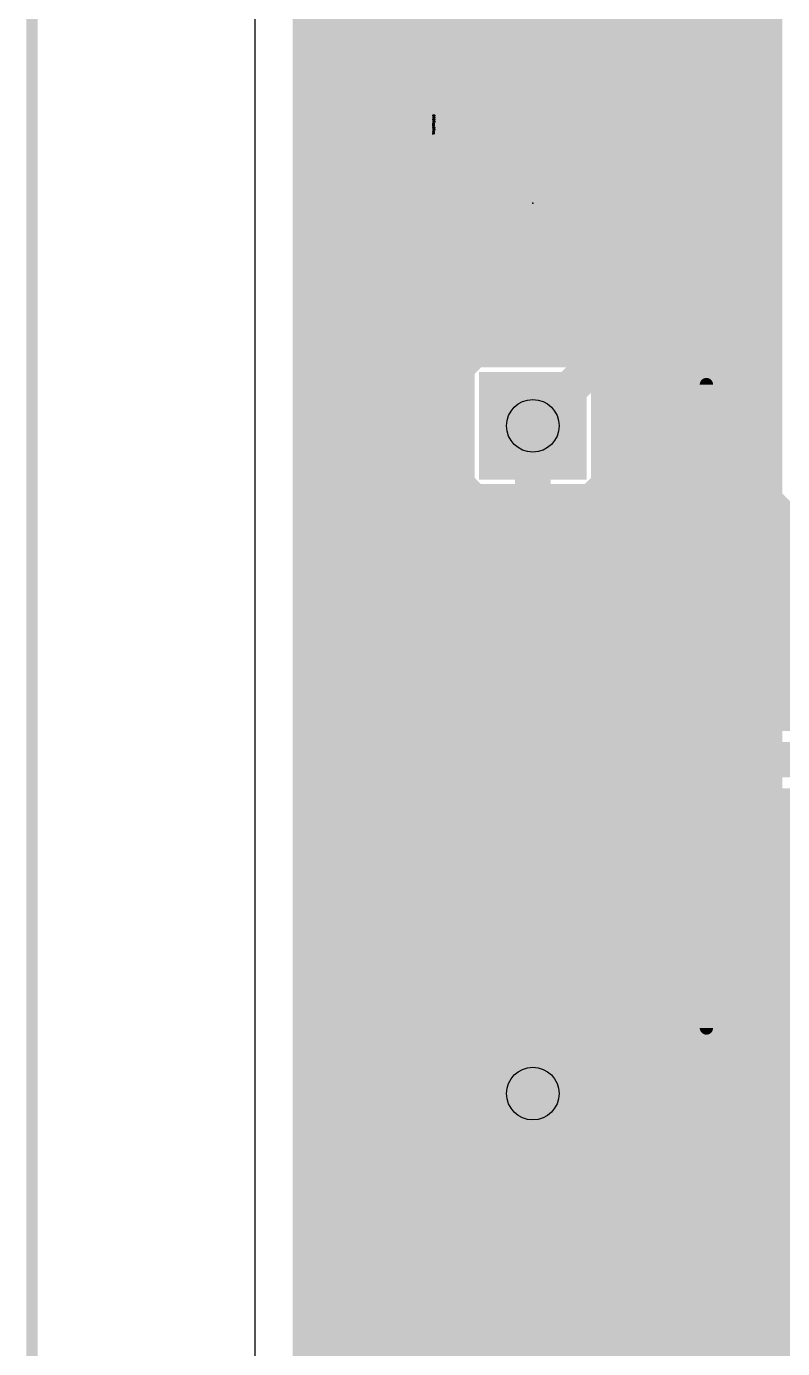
# Model space of a CAD drawing. Extents: x -4.6 to 54.3, y -4.7 to 51.3.
# Drawn here: x -2.6 to 6.03, y 8.52 to 23.61 of the extents above; entities that cross this region are included whole.
import ezdxf

# ---------------------------------------------------------------- set-up
doc = ezdxf.new("R2010")
doc.units = 0
for name, color, linetype in [('1', 22, 'CONTINUOUS'), ('16', 175, 'CONTINUOUS'), ('18', 82, 'CONTINUOUS'), ('20', 7, 'CONTINUOUS'), ('21', 253, 'CONTINUOUS'), ('23', 7, 'CONTINUOUS'), ('27', 253, 'CONTINUOUS'), ('30', 253, 'CONTINUOUS'), ('31', 253, 'CONTINUOUS'), ('44', 253, 'CONTINUOUS')]:
    doc.layers.add(name, color=color, linetype=linetype)

# ---------------------------------------------------------------- blocks, each defined once
blk = doc.blocks.new('RECT')
blk.add_solid([(-0.5, -0.5), (0.5, -0.5), (-0.5, 0.5), (0.5, 0.5)])
blk = doc.blocks.new('SQUAREV')
blk.add_solid([(-0.5, -0.5), (0.5, -0.5), (-0.5, 0.5), (0.5, 0.5)])

msp = doc.modelspace()

# ---------------------------------------------------------------- linework, layer by layer
at = {"layer": '1'}
for points, const_width in [([(-2.54, -0.16), (-2.54, 51.265)], 0.13), ([(0.635, 0.635), (0.635, 50.7618)], 0.4064), ([(5.8186, 24.0069), (5.8186, 21.9436)], 0.4064), ([(0.635, 23.5712), (5.8186, 23.5712)], 0.4064), ([(0.635, 23.1648), (5.8186, 23.1648)], 0.4064), ([(1.9274, 22.9126), (1.8524, 22.8376)], 0.4064), ([(2.0194, 22.9657), (1.9274, 22.9126)], 0.4064), ([(2.1219, 22.9932), (2.0194, 22.9657)], 0.4064), ([(2.9718, 22.9932), (2.1219, 22.9932)], 0.4064), ([(2.9718, 21.7932), (2.9718, 22.9932)], 0.4064), ([(4.2281, 22.9932), (3.3782, 22.9932)], 0.4064), ([(3.3782, 22.9932), (3.3782, 21.7932)], 0.4064), ([(4.3306, 22.9657), (4.2281, 22.9932)], 0.4064), ([(4.4226, 22.9126), (4.3306, 22.9657)], 0.4064), ([(4.4976, 22.8376), (4.4226, 22.9126)], 0.4064), ([(0.635, 22.7584), (1.8067, 22.7584)], 0.4064), ([(1.7993, 22.7456), (1.7718, 22.6431)], 0.4064), ([(1.8524, 22.8376), (1.7993, 22.7456)], 0.4064), ([(2.9718, 22.7584), (3.3782, 22.7584)], 0.4064), ([(4.5507, 22.7456), (4.4976, 22.8376)], 0.4064), ([(4.5433, 22.7584), (5.8186, 22.7584)], 0.4064), ([(4.5782, 22.6431), (4.5507, 22.7456)], 0.4064), ([(1.7718, 22.6431), (1.7718, 21.7932)], 0.4064), ([(4.5782, 21.7932), (4.5782, 22.6431)], 0.4064), ([(0.635, 22.352), (1.7718, 22.352)], 0.4064), ([(2.9718, 22.352), (3.3782, 22.352)], 0.4064), ([(4.5782, 22.352), (5.8186, 22.352)], 0.4064), ([(0.635, 21.9456), (1.7718, 21.9456)], 0.4064), ([(2.9718, 21.9456), (3.3782, 21.9456)], 0.4064), ([(4.5782, 21.9456), (5.8186, 21.9456)], 0.4064), ([(5.2743, 21.9436), (5.082, 21.7513)], 0.4064), ([(5.8186, 21.9436), (5.2743, 21.9436)], 0.4064), ([(1.7718, 21.7932), (2.9718, 21.7932)], 0.4064), ([(3.3782, 21.7932), (2.9718, 21.7932)], 0.4064), ([(2.9718, 21.7932), (2.9718, 21.3868)], 0.4064), ([(3.3782, 21.3868), (3.3782, 21.7932)], 0.4064), ([(3.3782, 21.7932), (4.5782, 21.7932)], 0.4064), ([(5.082, 21.7513), (5.082, 21.0419)], 0.4064), ([(0.635, 21.5392), (2.9718, 21.5392)], 0.4064), ([(3.3782, 21.5392), (5.082, 21.5392)], 0.4064), ([(2.9718, 21.3868), (1.7718, 21.3868)], 0.4064), ([(1.7718, 21.3868), (1.7718, 20.5369)], 0.4064), ([(2.9718, 20.1868), (2.9718, 21.3868)], 0.4064), ([(2.9718, 21.3868), (3.3782, 21.3868)], 0.4064), ([(4.5782, 21.3868), (3.3782, 21.3868)], 0.4064), ([(3.3782, 21.3868), (3.3782, 20.1868)], 0.4064), ([(4.5782, 21.0419), (4.5782, 21.3868)], 0.4064), ([(0.635, 21.1328), (1.7718, 21.1328)], 0.4064), ([(2.9718, 21.1328), (3.3782, 21.1328)], 0.4064), ([(4.5782, 21.1328), (5.082, 21.1328)], 0.4064), ([(5.082, 21.0419), (4.5782, 21.0419)], 0.4064), ([(0.635, 20.7264), (1.7718, 20.7264)], 0.4064), ([(2.9718, 20.7264), (3.3782, 20.7264)], 0.4064), ([(1.7718, 20.5369), (1.7993, 20.4344)], 0.4064), ([(4.6355, 20.5105), (3.175, 19.05)], 0.4064), ([(5.715, 20.5105), (4.6355, 20.5105)], 0.4064), ([(0.635, 20.32), (1.8748, 20.32)], 0.4064), ([(1.7993, 20.4344), (1.8524, 20.3424)], 0.4064), ([(1.8524, 20.3424), (1.9274, 20.2674)], 0.4064), ([(2.9718, 20.32), (3.3782, 20.32)], 0.4064), ([(1.9274, 20.2674), (2.0194, 20.2143)], 0.4064), ([(2.0194, 20.2143), (2.1219, 20.1868)], 0.4064), ([(2.1219, 20.1868), (2.9718, 20.1868)], 0.4064), ([(3.5603, 20.1868), (3.2917, 19.9182)], 0.4064), ([(3.3782, 20.1868), (3.5603, 20.1868)], 0.4064), ([(0.635, 19.9136), (2.4945, 19.9136)], 0.4064), ([(2.4991, 19.9182), (2.3068, 19.7259)], 0.4064), ([(3.2917, 19.9182), (2.4991, 19.9182)], 0.4064), ([(4.0432, 19.1667), (4.8556, 19.9791)], 0.4064), ([(4.7901, 19.9136), (5.082, 19.9136)], 0.4064), ([(4.8556, 19.9791), (5.082, 19.9791)], 0.4064), ([(5.082, 19.9791), (5.082, 19.2697)], 0.4064), ([(2.3068, 19.7259), (2.3068, 18.3741)], 0.4064), ([(0.635, 19.5072), (2.3068, 19.5072)], 0.4064), ([(4.3837, 19.5072), (5.082, 19.5072)], 0.4064), ([(5.082, 19.2697), (5.2743, 19.0774)], 0.4064), ([(4.0432, 18.3741), (4.0432, 19.1667)], 0.4064), ([(0.635, 19.1008), (2.3068, 19.1008)], 0.4064), ([(4.0432, 19.1008), (5.2509, 19.1008)], 0.4064), ([(5.2743, 19.0774), (5.8186, 19.0774)], 0.4064), ([(5.8186, 19.0774), (5.8186, 13.5551)], 0.4064), ([(0.635, 18.6944), (2.3068, 18.6944)], 0.4064), ([(4.0432, 18.6944), (5.8186, 18.6944)], 0.4064), ([(2.3068, 18.3741), (2.4991, 18.1818)], 0.4064), ([(3.8509, 18.1818), (4.0432, 18.3741)], 0.4064), ([(0.635, 18.288), (2.3929, 18.288)], 0.4064), ([(3.9571, 18.288), (5.8186, 18.288)], 0.4064), ([(2.4991, 18.1818), (3.8509, 18.1818)], 0.4064), ([(0.635, 17.8816), (5.8186, 17.8816)], 0.4064), ([(0.635, 17.4752), (5.8186, 17.4752)], 0.4064), ([(0.635, 17.0688), (5.8186, 17.0688)], 0.4064), ([(0.635, 16.6624), (5.8186, 16.6624)], 0.4064), ([(0.635, 16.256), (5.8186, 16.256)], 0.4064), ([(0.635, 15.8496), (5.8186, 15.8496)], 0.4064), ([(0.635, 15.4432), (5.8186, 15.4432)], 0.4064), ([(0.635, 15.0368), (5.8186, 15.0368)], 0.4064), ([(0.635, 14.6304), (5.8186, 14.6304)], 0.4064), ([(0.635, 14.224), (5.8186, 14.224)], 0.4064), ([(0.635, 13.8176), (5.8186, 13.8176)], 0.4064), ([(5.8186, 13.5551), (5.4949, 13.2314)], 0.4064), ([(0.635, 13.4112), (5.6747, 13.4112)], 0.4064), ([(5.4949, 13.2314), (5.1836, 12.9201)], 0.4064), ([(6.35, 13.335), (5.715, 12.7)], 0.4064), ([(0.635, 13.0048), (5.2683, 13.0048)], 0.4064), ([(5.1836, 12.9201), (5.1836, 12.5819)], 0.4064), ([(5.715, 12.7), (5.715, 11.2395)], 0.4064), ([(0.635, 12.5984), (5.1836, 12.5984)], 0.4064), ([(5.1836, 12.5819), (5.082, 12.4803)], 0.4064), ([(5.082, 12.4803), (5.082, 9.9987)], 0.4064), ([(0.635, 12.192), (5.082, 12.192)], 0.4064), ([(0.635, 11.7856), (5.082, 11.7856)], 0.4064), ([(0.635, 11.3792), (5.082, 11.3792)], 0.4064), ([(0.635, 10.9728), (5.082, 10.9728)], 0.4064), ([(0.635, 10.5664), (5.082, 10.5664)], 0.4064), ([(0.635, 10.16), (5.082, 10.16)], 0.4064), ([(5.082, 9.9987), (5.2743, 9.8064)], 0.4064), ([(6.1557, 9.8064), (6.348, 9.9987)], 0.4064), ([(0.635, 9.7536), (6.4536, 9.7536)], 0.4064), ([(5.2743, 9.8064), (6.1557, 9.8064)], 0.4064), ([(6.4536, 9.7451), (6.1299, 9.4214)], 0.4064), ([(0.635, 9.3472), (3.5157, 9.3472)], 0.4064), ([(3.5899, 9.4214), (2.9549, 8.7864)], 0.4064), ([(6.1299, 9.4214), (3.5899, 9.4214)], 0.4064), ([(0.635, 8.9408), (3.1093, 8.9408)], 0.4064), ([(3.81, 8.89), (3.175, 8.255)], 0.4064), ([(6.35, 8.89), (3.81, 8.89)], 0.4064), ([(2.9549, 8.7864), (2.6436, 8.4751)], 0.4064), ([(0.635, 8.5344), (2.7029, 8.5344)], 0.4064), ([(2.6436, 8.4751), (2.6436, 1.6849)], 0.4064)]:
    msp.add_lwpolyline(points, dxfattribs=dict(at, const_width=const_width))
at = {"layer": '1', "const_width": 0.2032}
for points in [[(0.635, 23.6728, 1), (0.635, 23.4696)], [(5.8186, 23.4696, 1), (5.8186, 23.6728)], [(0.635, 23.2664, 1), (0.635, 23.0632)], [(5.8186, 23.0632, 1), (5.8186, 23.2664)], [(1.8766, 23.0006, 1), (1.9782, 22.8246)], [(1.9993, 22.8408, 1), (1.8556, 22.9845)], [(1.9931, 23.0639, 1), (2.0457, 22.8676)], [(2.0702, 22.8777, 1), (1.9686, 23.0537)], [(2.1219, 23.0948, 1), (2.1219, 22.8916)], [(2.1482, 22.8951, 1), (2.0956, 23.0913)], [(3.0734, 22.9932, 1), (2.8702, 22.9932)], [(2.9718, 22.8916, 1), (2.9718, 23.0948)], [(3.3782, 23.0948, 1), (3.3782, 22.8916)], [(3.4798, 22.9932, 1), (3.2766, 22.9932)], [(4.2544, 23.0913, 1), (4.2018, 22.8951)], [(4.2281, 22.8916, 1), (4.2281, 23.0948)], [(4.3814, 23.0537, 1), (4.2798, 22.8777)], [(4.3043, 22.8676, 1), (4.3569, 23.0639)], [(4.4944, 22.9845, 1), (4.3507, 22.8408)], [(4.3718, 22.8246, 1), (4.4734, 23.0006)], [(0.635, 22.86, 1), (0.635, 22.6568)], [(1.8974, 22.7193, 1), (1.7011, 22.7719)], [(1.7805, 22.9094, 1), (1.9242, 22.7657)], [(1.9403, 22.7868, 1), (1.7644, 22.8884)], [(1.8067, 22.6568, 1), (1.8067, 22.86)], [(2.9718, 22.86, 1), (2.9718, 22.6568)], [(3.3782, 22.6568, 1), (3.3782, 22.86)], [(4.5856, 22.8884, 1), (4.4096, 22.7868)], [(4.4258, 22.7657, 1), (4.5695, 22.9094)], [(4.5433, 22.86, 1), (4.5433, 22.6568)], [(4.6489, 22.7719, 1), (4.4526, 22.7193)], [(5.8186, 22.6568, 1), (5.8186, 22.86)], [(1.8734, 22.6431, 1), (1.6702, 22.6431)], [(1.7113, 22.7964, 1), (1.8873, 22.6948)], [(4.4627, 22.6948, 1), (4.6387, 22.7964)], [(4.6798, 22.6431, 1), (4.4766, 22.6431)], [(1.6737, 22.6694, 1), (1.8699, 22.6168)], [(4.4801, 22.6168, 1), (4.6763, 22.6694)], [(0.635, 22.4536, 1), (0.635, 22.2504)], [(1.7718, 22.2504, 1), (1.7718, 22.4536)], [(2.9718, 22.4536, 1), (2.9718, 22.2504)], [(3.3782, 22.2504, 1), (3.3782, 22.4536)], [(4.5782, 22.4536, 1), (4.5782, 22.2504)], [(5.8186, 22.2504, 1), (5.8186, 22.4536)], [(0.635, 22.0472, 1), (0.635, 21.844)], [(1.7718, 21.844, 1), (1.7718, 22.0472)], [(2.9718, 22.0472, 1), (2.9718, 21.844)], [(3.3782, 21.844, 1), (3.3782, 22.0472)], [(4.5782, 22.0472, 1), (4.5782, 21.844)], [(5.2743, 22.0452, 1), (5.2743, 21.842)], [(5.3461, 21.8718, 1), (5.2024, 22.0154)], [(5.717, 21.9436, 1), (5.9202, 21.9436)], [(5.8186, 21.844, 1), (5.8186, 22.0472)], [(5.8186, 21.842, 1), (5.8186, 22.0452)], [(1.7718, 21.8948, 1), (1.7718, 21.6916)], [(1.6702, 21.7932, 1), (1.8734, 21.7932)], [(2.9718, 21.8948, 1), (2.9718, 21.6916)], [(3.0734, 21.7932, 1), (2.8702, 21.7932)], [(2.8702, 21.7932, 1), (3.0734, 21.7932)], [(2.9718, 21.6916, 1), (2.9718, 21.8948)], [(3.4798, 21.7932, 1), (3.2766, 21.7932)], [(3.3782, 21.8948, 1), (3.3782, 21.6916)], [(3.2766, 21.7932, 1), (3.4798, 21.7932)], [(3.3782, 21.6916, 1), (3.3782, 21.8948)], [(4.4766, 21.7932, 1), (4.6798, 21.7932)], [(4.5782, 21.6916, 1), (4.5782, 21.8948)], [(5.1836, 21.7513, 1), (4.9804, 21.7513)], [(5.0102, 21.8232, 1), (5.1538, 21.6795)], [(0.635, 21.6408, 1), (0.635, 21.4376)], [(2.9718, 21.4376, 1), (2.9718, 21.6408)], [(3.3782, 21.6408, 1), (3.3782, 21.4376)], [(5.082, 21.4376, 1), (5.082, 21.6408)], [(1.7718, 21.4884, 1), (1.7718, 21.2852)], [(1.8734, 21.3868, 1), (1.6702, 21.3868)], [(3.0734, 21.3868, 1), (2.8702, 21.3868)], [(2.9718, 21.4884, 1), (2.9718, 21.2852)], [(2.9718, 21.2852, 1), (2.9718, 21.4884)], [(3.3782, 21.4884, 1), (3.3782, 21.2852)], [(3.4798, 21.3868, 1), (3.2766, 21.3868)], [(3.3782, 21.2852, 1), (3.3782, 21.4884)], [(4.6798, 21.3868, 1), (4.4766, 21.3868)], [(4.5782, 21.2852, 1), (4.5782, 21.4884)], [(2.8702, 21.3868, 1), (3.0734, 21.3868)], [(3.2766, 21.3868, 1), (3.4798, 21.3868)], [(0.635, 21.2344, 1), (0.635, 21.0312)], [(1.7718, 21.0312, 1), (1.7718, 21.2344)], [(2.9718, 21.2344, 1), (2.9718, 21.0312)], [(3.3782, 21.0312, 1), (3.3782, 21.2344)], [(4.5782, 21.2344, 1), (4.5782, 21.0312)], [(5.082, 21.0312, 1), (5.082, 21.2344)], [(4.5782, 21.1435, 1), (4.5782, 20.9403)], [(4.4766, 21.0419, 1), (4.6798, 21.0419)], [(4.9804, 21.0419, 1), (5.1836, 21.0419)], [(5.082, 20.9403, 1), (5.082, 21.1435)], [(0.635, 20.828, 1), (0.635, 20.6248)], [(1.7718, 20.6248, 1), (1.7718, 20.828)], [(2.9718, 20.828, 1), (2.9718, 20.6248)], [(3.3782, 20.6248, 1), (3.3782, 20.828)], [(1.8699, 20.5632, 1), (1.6737, 20.5106)], [(4.6355, 20.6121, 1), (4.6355, 20.4089)], [(4.7073, 20.4387, 1), (4.5637, 20.5823)], [(5.715, 20.4089, 1), (5.715, 20.6121)], [(0.635, 20.4216, 1), (0.635, 20.2184)], [(1.6702, 20.5369, 1), (1.8734, 20.5369)], [(1.8873, 20.4852, 1), (1.7113, 20.3836)], [(1.7011, 20.4081, 1), (1.8974, 20.4607)], [(1.9242, 20.4143, 1), (1.7805, 20.2706)], [(1.8748, 20.2184, 1), (1.8748, 20.4216)], [(2.9718, 20.4216, 1), (2.9718, 20.2184)], [(3.3782, 20.2184, 1), (3.3782, 20.4216)], [(1.7644, 20.2916, 1), (1.9403, 20.3932)], [(1.9782, 20.3553, 1), (1.8766, 20.1794)], [(1.8556, 20.1955, 1), (1.9993, 20.3392)], [(2.0457, 20.3124, 1), (1.9931, 20.1161)], [(1.9686, 20.1263, 1), (2.0702, 20.3023)], [(2.1219, 20.2884, 1), (2.1219, 20.0852)], [(2.0956, 20.0887, 1), (2.1482, 20.2849)], [(2.9718, 20.0852, 1), (2.9718, 20.2884)], [(3.3782, 20.2884, 1), (3.3782, 20.0852)], [(3.6321, 20.115, 1), (3.4884, 20.2586)], [(3.5603, 20.0852, 1), (3.5603, 20.2884)], [(2.8702, 20.1868, 1), (3.0734, 20.1868)], [(3.2766, 20.1868, 1), (3.4798, 20.1868)], [(0.635, 20.0152, 1), (0.635, 19.812)], [(2.4991, 20.0198, 1), (2.4991, 19.8166)], [(2.5709, 19.8464, 1), (2.4272, 19.99)], [(2.4945, 19.812, 1), (2.4945, 20.0152)], [(3.2198, 19.99, 1), (3.3635, 19.8464)], [(3.2917, 19.8166, 1), (3.2917, 20.0198)], [(4.7901, 20.0152, 1), (4.7901, 19.812)], [(4.8556, 20.0807, 1), (4.8556, 19.8775)], [(4.9275, 19.9073, 1), (4.7838, 20.0509)], [(5.1836, 19.9791, 1), (4.9804, 19.9791)], [(5.082, 19.8775, 1), (5.082, 20.0807)], [(5.082, 19.812, 1), (5.082, 20.0152)], [(2.4084, 19.7259, 1), (2.2052, 19.7259)], [(2.235, 19.7978, 1), (2.3786, 19.6541)], [(0.635, 19.6088, 1), (0.635, 19.4056)], [(2.3068, 19.4056, 1), (2.3068, 19.6088)], [(4.3837, 19.6088, 1), (4.3837, 19.4056)], [(5.082, 19.4056, 1), (5.082, 19.6088)], [(5.1538, 19.3415, 1), (5.0102, 19.1978)], [(4.1448, 19.1667, 1), (3.9416, 19.1667)], [(3.9714, 19.2385, 1), (4.115, 19.0948)], [(4.9804, 19.2697, 1), (5.1836, 19.2697)], [(0.635, 19.2024, 1), (0.635, 18.9992)], [(2.3068, 18.9992, 1), (2.3068, 19.2024)], [(3.1032, 19.1218, 1), (3.2468, 18.9782)], [(4.0432, 19.2024, 1), (4.0432, 18.9992)], [(5.2743, 19.179, 1), (5.2743, 18.9758)], [(5.2024, 19.0056, 1), (5.3461, 19.1492)], [(5.2509, 18.9992, 1), (5.2509, 19.2024)], [(5.9202, 19.0774, 1), (5.717, 19.0774)], [(5.8186, 18.9758, 1), (5.8186, 19.179)], [(0.635, 18.796, 1), (0.635, 18.5928)], [(2.3068, 18.5928, 1), (2.3068, 18.796)], [(4.0432, 18.796, 1), (4.0432, 18.5928)], [(5.8186, 18.5928, 1), (5.8186, 18.796)], [(2.3786, 18.4459, 1), (2.235, 18.3022)], [(4.115, 18.3022, 1), (3.9714, 18.4459)], [(0.635, 18.3896, 1), (0.635, 18.1864)], [(2.2052, 18.3741, 1), (2.4084, 18.3741)], [(2.3929, 18.1864, 1), (2.3929, 18.3896)], [(3.9571, 18.3896, 1), (3.9571, 18.1864)], [(3.9416, 18.3741, 1), (4.1448, 18.3741)], [(5.8186, 18.1864, 1), (5.8186, 18.3896)], [(2.4991, 18.2834, 1), (2.4991, 18.0802)], [(2.4272, 18.11, 1), (2.5709, 18.2536)], [(3.7791, 18.2536, 1), (3.9228, 18.11)], [(3.8509, 18.0802, 1), (3.8509, 18.2834)], [(0.635, 17.9832, 1), (0.635, 17.78)], [(5.8186, 17.78, 1), (5.8186, 17.9832)], [(0.635, 17.5768, 1), (0.635, 17.3736)], [(5.8186, 17.3736, 1), (5.8186, 17.5768)], [(0.635, 17.1704, 1), (0.635, 16.9672)], [(5.8186, 16.9672, 1), (5.8186, 17.1704)], [(0.635, 16.764, 1), (0.635, 16.5608)], [(5.8186, 16.5608, 1), (5.8186, 16.764)], [(0.635, 16.3576, 1), (0.635, 16.1544)], [(5.8186, 16.1544, 1), (5.8186, 16.3576)], [(0.635, 15.9512, 1), (0.635, 15.748)], [(5.8186, 15.748, 1), (5.8186, 15.9512)], [(0.635, 15.5448, 1), (0.635, 15.3416)], [(5.8186, 15.3416, 1), (5.8186, 15.5448)], [(0.635, 15.1384, 1), (0.635, 14.9352)], [(5.8186, 14.9352, 1), (5.8186, 15.1384)], [(0.635, 14.732, 1), (0.635, 14.5288)], [(5.8186, 14.5288, 1), (5.8186, 14.732)], [(0.635, 14.3256, 1), (0.635, 14.1224)], [(5.8186, 14.1224, 1), (5.8186, 14.3256)], [(0.635, 13.9192, 1), (0.635, 13.716)], [(5.8186, 13.716, 1), (5.8186, 13.9192)], [(5.8904, 13.4833, 1), (5.7468, 13.627)], [(0.635, 13.5128, 1), (0.635, 13.3096)], [(5.6747, 13.3096, 1), (5.6747, 13.5128)], [(5.717, 13.5551, 1), (5.9202, 13.5551)], [(5.5667, 13.1596, 1), (5.423, 13.3032)], [(5.423, 13.3032, 1), (5.5667, 13.1596)], [(0.635, 13.1064, 1), (0.635, 12.9032)], [(5.2683, 12.9032, 1), (5.2683, 13.1064)], [(5.2852, 12.9201, 1), (5.082, 12.9201)], [(5.1118, 12.992, 1), (5.2554, 12.8483)], [(5.8166, 12.7, 1), (5.6134, 12.7)], [(5.6432, 12.7718, 1), (5.7868, 12.6282)], [(0.635, 12.7, 1), (0.635, 12.4968)], [(5.1836, 12.4803, 1), (4.9804, 12.4803)], [(5.082, 12.5819, 1), (5.2852, 12.5819)], [(5.2554, 12.5101, 1), (5.1118, 12.6538)], [(5.1836, 12.4968, 1), (5.1836, 12.7)], [(5.0102, 12.5522, 1), (5.1538, 12.4085)], [(0.635, 12.2936, 1), (0.635, 12.0904)], [(5.082, 12.0904, 1), (5.082, 12.2936)], [(0.635, 11.8872, 1), (0.635, 11.684)], [(5.082, 11.684, 1), (5.082, 11.8872)], [(0.635, 11.4808, 1), (0.635, 11.2776)], [(5.082, 11.2776, 1), (5.082, 11.4808)], [(5.6134, 11.2395, 1), (5.8166, 11.2395)], [(0.635, 11.0744, 1), (0.635, 10.8712)], [(5.082, 10.8712, 1), (5.082, 11.0744)], [(0.635, 10.668, 1), (0.635, 10.4648)], [(5.082, 10.4648, 1), (5.082, 10.668)], [(0.635, 10.2616, 1), (0.635, 10.0584)], [(5.082, 10.0584, 1), (5.082, 10.2616)], [(5.1538, 10.0705, 1), (5.0102, 9.9268)], [(0.635, 9.8552, 1), (0.635, 9.652)], [(4.9804, 9.9987, 1), (5.1836, 9.9987)], [(5.2743, 9.908, 1), (5.2743, 9.7048)], [(5.2024, 9.7346, 1), (5.3461, 9.8782)], [(6.0839, 9.8782, 1), (6.2276, 9.7346)], [(0.635, 9.4488, 1), (0.635, 9.2456)], [(3.5899, 9.523, 1), (3.5899, 9.3198)], [(3.5157, 9.2456, 1), (3.5157, 9.4488)], [(3.6617, 9.3496, 1), (3.518, 9.4932)], [(6.058, 9.4932, 1), (6.2017, 9.3496)], [(0.635, 9.0424, 1), (0.635, 8.8392)], [(3.1093, 8.8392, 1), (3.1093, 9.0424)], [(3.81, 8.9916, 1), (3.81, 8.7884)], [(3.8818, 8.8182, 1), (3.7382, 8.9618)], [(2.883, 8.8582, 1), (3.0267, 8.7146)], [(3.0267, 8.7146, 1), (2.883, 8.8582)], [(0.635, 8.636, 1), (0.635, 8.4328)], [(2.7452, 8.4751, 1), (2.542, 8.4751)], [(2.5718, 8.547, 1), (2.7154, 8.4033)], [(2.7029, 8.4328, 1), (2.7029, 8.636)]]:
    msp.add_lwpolyline(points, format="xyb", dxfattribs=at)
at = {"layer": '16', "const_width": 0.4064}
for points in [[(0.635, 0.635), (0.635, 50.7618)], [(5.8186, 35.3268), (5.8186, 18.1949)], [(0.635, 23.5712), (5.8186, 23.5712)], [(0.635, 23.1648), (5.8186, 23.1648)], [(0.635, 22.7584), (5.8186, 22.7584)], [(0.635, 22.352), (5.8186, 22.352)], [(0.635, 21.9456), (5.8186, 21.9456)], [(0.635, 21.5392), (5.8186, 21.5392)], [(0.635, 21.1328), (5.8186, 21.1328)], [(0.635, 20.7264), (5.8186, 20.7264)], [(0.635, 20.32), (5.8186, 20.32)], [(0.635, 19.9136), (2.4945, 19.9136)], [(2.4991, 19.9182), (2.3068, 19.7259)], [(3.8509, 19.9182), (2.4991, 19.9182)], [(4.0432, 19.7259), (3.8509, 19.9182)], [(3.8555, 19.9136), (5.8186, 19.9136)], [(2.3068, 19.7259), (2.3068, 18.3741)], [(4.0432, 18.3741), (4.0432, 19.7259)], [(0.635, 19.5072), (2.3068, 19.5072)], [(4.0432, 19.5072), (5.8186, 19.5072)], [(0.635, 19.1008), (2.3068, 19.1008)], [(3.175, 19.05), (3.175, 16.51)], [(4.0432, 19.1008), (5.8186, 19.1008)], [(0.635, 18.6944), (2.3068, 18.6944)], [(4.0432, 18.6944), (5.8186, 18.6944)], [(2.3068, 18.3741), (2.4991, 18.1818)], [(3.8509, 18.1818), (4.0432, 18.3741)], [(0.635, 18.288), (2.3929, 18.288)], [(3.9571, 18.288), (5.8186, 18.288)], [(2.4991, 18.1818), (2.6436, 18.1818)], [(2.6436, 18.1818), (2.6436, 16.2899)], [(3.7064, 16.7301), (3.7064, 18.1818)], [(3.7064, 18.1818), (3.8509, 18.1818)], [(5.8186, 18.1949), (6.4536, 17.5599)], [(0.635, 17.8816), (2.6436, 17.8816)], [(3.7064, 17.8816), (6.1319, 17.8816)], [(0.635, 17.4752), (2.6436, 17.4752)], [(3.7064, 17.4752), (6.5383, 17.4752)], [(0.635, 17.0688), (2.6436, 17.0688)], [(3.7064, 17.0688), (8.0571, 17.0688)], [(4.6651, 15.7714), (3.7064, 16.7301)], [(0.635, 16.6624), (2.6436, 16.6624)], [(3.7741, 16.6624), (11.4659, 16.6624)], [(3.175, 16.51), (4.445, 15.24)], [(0.635, 16.256), (2.6775, 16.256)], [(2.6436, 16.2899), (2.9549, 15.9786)], [(4.1805, 16.256), (11.0595, 16.256)], [(2.9549, 15.9786), (2.9549, 15.9786)], [(2.9549, 15.9786), (3.9136, 15.0199)], [(0.635, 15.8496), (3.0839, 15.8496)], [(4.5869, 15.8496), (10.6531, 15.8496)], [(10.5749, 15.7714), (4.6651, 15.7714)], [(0.635, 15.4432), (3.4903, 15.4432)], [(4.445, 15.24), (10.795, 15.24)], [(0.635, 15.0368), (3.8967, 15.0368)], [(3.9136, 15.0199), (3.9136, 15.0199)], [(3.9136, 15.0199), (4.2249, 14.7086)], [(0.635, 14.6304), (11.1968, 14.6304)], [(4.2249, 14.7086), (11.0151, 14.7086)], [(0.635, 14.224), (11.1968, 14.224)], [(0.635, 13.8176), (11.1968, 13.8176)], [(0.635, 13.4112), (11.1968, 13.4112)], [(0.635, 13.0048), (12.2787, 13.0048)], [(0.635, 12.5984), (18.8775, 12.5984)], [(0.635, 12.192), (21.1888, 12.192)], [(0.635, 11.7856), (21.1888, 11.7856)], [(0.635, 11.3792), (21.4454, 11.3792)], [(0.635, 10.9728), (38.2036, 10.9728)], [(0.635, 10.5664), (21.6949, 10.5664)], [(0.635, 10.16), (21.2885, 10.16)], [(0.635, 9.7536), (21.1138, 9.7536)], [(0.635, 9.3472), (21.1138, 9.3472)], [(0.635, 8.9408), (21.2377, 8.9408)], [(0.635, 8.5344), (21.6441, 8.5344)]]:
    msp.add_lwpolyline(points, dxfattribs=at)
at = {"layer": '16', "const_width": 0.2032}
for points in [[(0.635, 23.6728, 1), (0.635, 23.4696)], [(5.8186, 23.4696, 1), (5.8186, 23.6728)], [(0.635, 23.2664, 1), (0.635, 23.0632)], [(5.8186, 23.0632, 1), (5.8186, 23.2664)], [(0.635, 22.86, 1), (0.635, 22.6568)], [(5.8186, 22.6568, 1), (5.8186, 22.86)], [(0.635, 22.4536, 1), (0.635, 22.2504)], [(5.8186, 22.2504, 1), (5.8186, 22.4536)], [(0.635, 22.0472, 1), (0.635, 21.844)], [(5.8186, 21.844, 1), (5.8186, 22.0472)], [(0.635, 21.6408, 1), (0.635, 21.4376)], [(5.8186, 21.4376, 1), (5.8186, 21.6408)], [(0.635, 21.2344, 1), (0.635, 21.0312)], [(5.8186, 21.0312, 1), (5.8186, 21.2344)], [(0.635, 20.828, 1), (0.635, 20.6248)], [(5.8186, 20.6248, 1), (5.8186, 20.828)], [(0.635, 20.4216, 1), (0.635, 20.2184)], [(5.8186, 20.2184, 1), (5.8186, 20.4216)], [(0.635, 20.0152, 1), (0.635, 19.812)], [(2.4991, 20.0198, 1), (2.4991, 19.8166)], [(2.5709, 19.8464, 1), (2.4272, 19.99)], [(2.4945, 19.812, 1), (2.4945, 20.0152)], [(3.9228, 19.99, 1), (3.7791, 19.8464)], [(3.8555, 20.0152, 1), (3.8555, 19.812)], [(3.8509, 19.8166, 1), (3.8509, 20.0198)], [(5.8186, 19.812, 1), (5.8186, 20.0152)], [(2.4084, 19.7259, 1), (2.2052, 19.7259)], [(4.1448, 19.7259, 1), (3.9416, 19.7259)], [(2.235, 19.7978, 1), (2.3786, 19.6541)], [(3.9714, 19.6541, 1), (4.115, 19.7978)], [(0.635, 19.6088, 1), (0.635, 19.4056)], [(2.3068, 19.4056, 1), (2.3068, 19.6088)], [(4.0432, 19.6088, 1), (4.0432, 19.4056)], [(5.8186, 19.4056, 1), (5.8186, 19.6088)], [(0.635, 19.2024, 1), (0.635, 18.9992)], [(2.3068, 18.9992, 1), (2.3068, 19.2024)], [(3.2766, 19.05, 1), (3.0734, 19.05)], [(4.0432, 19.2024, 1), (4.0432, 18.9992)], [(5.8186, 18.9992, 1), (5.8186, 19.2024)], [(0.635, 18.796, 1), (0.635, 18.5928)], [(2.3068, 18.5928, 1), (2.3068, 18.796)], [(4.0432, 18.796, 1), (4.0432, 18.5928)], [(5.8186, 18.5928, 1), (5.8186, 18.796)], [(2.3786, 18.4459, 1), (2.235, 18.3022)], [(4.115, 18.3022, 1), (3.9714, 18.4459)], [(0.635, 18.3896, 1), (0.635, 18.1864)], [(2.2052, 18.3741, 1), (2.4084, 18.3741)], [(2.3929, 18.1864, 1), (2.3929, 18.3896)], [(3.9571, 18.3896, 1), (3.9571, 18.1864)], [(3.9416, 18.3741, 1), (4.1448, 18.3741)], [(5.8186, 18.1864, 1), (5.8186, 18.3896)], [(2.4991, 18.2834, 1), (2.4991, 18.0802)], [(2.4272, 18.11, 1), (2.5709, 18.2536)], [(2.7452, 18.1818, 1), (2.542, 18.1818)], [(2.6436, 18.0802, 1), (2.6436, 18.2834)], [(3.808, 18.1818, 1), (3.6048, 18.1818)], [(3.7064, 18.2834, 1), (3.7064, 18.0802)], [(3.7791, 18.2536, 1), (3.9228, 18.11)], [(3.8509, 18.0802, 1), (3.8509, 18.2834)], [(5.8904, 18.2667, 1), (5.7468, 18.123)], [(5.717, 18.1949, 1), (5.9202, 18.1949)], [(0.635, 17.9832, 1), (0.635, 17.78)], [(2.6436, 17.78, 1), (2.6436, 17.9832)], [(3.7064, 17.9832, 1), (3.7064, 17.78)], [(0.635, 17.5768, 1), (0.635, 17.3736)], [(2.6436, 17.3736, 1), (2.6436, 17.5768)], [(3.7064, 17.5768, 1), (3.7064, 17.3736)], [(0.635, 17.1704, 1), (0.635, 16.9672)], [(2.6436, 16.9672, 1), (2.6436, 17.1704)], [(3.7064, 17.1704, 1), (3.7064, 16.9672)], [(3.7782, 16.802, 1), (3.6346, 16.6583)], [(0.635, 16.764, 1), (0.635, 16.5608)], [(2.6436, 16.5608, 1), (2.6436, 16.764)], [(3.6048, 16.7301, 1), (3.808, 16.7301)], [(3.7741, 16.764, 1), (3.7741, 16.5608)], [(3.0734, 16.51, 1), (3.2766, 16.51)], [(3.2468, 16.5818, 1), (3.1032, 16.4382)], [(0.635, 16.3576, 1), (0.635, 16.1544)], [(2.7154, 16.3617, 1), (2.5718, 16.218)], [(2.6775, 16.1544, 1), (2.6775, 16.3576)], [(4.1805, 16.3576, 1), (4.1805, 16.1544)], [(2.542, 16.2899, 1), (2.7452, 16.2899)], [(2.9549, 16.0802, 1), (2.9549, 15.877)], [(3.0267, 16.0504, 1), (2.883, 15.9068)], [(2.883, 15.9068, 1), (3.0267, 16.0504)], [(2.9549, 15.877, 1), (2.9549, 16.0802)], [(0.635, 15.9512, 1), (0.635, 15.748)], [(3.0839, 15.748, 1), (3.0839, 15.9512)], [(4.5869, 15.9512, 1), (4.5869, 15.748)], [(4.6651, 15.873, 1), (4.6651, 15.6698)], [(4.5933, 15.6996, 1), (4.737, 15.8432)], [(0.635, 15.5448, 1), (0.635, 15.3416)], [(3.4903, 15.3416, 1), (3.4903, 15.5448)], [(4.445, 15.3416, 1), (4.445, 15.1384)], [(4.3732, 15.1682, 1), (4.5168, 15.3118)], [(0.635, 15.1384, 1), (0.635, 14.9352)], [(3.8967, 14.9352, 1), (3.8967, 15.1384)], [(4.0152, 15.0199, 1), (3.812, 15.0199)], [(3.9854, 15.0917, 1), (3.8418, 14.948)], [(3.812, 15.0199, 1), (4.0152, 15.0199)], [(3.8418, 14.948, 1), (3.9854, 15.0917)], [(0.635, 14.732, 1), (0.635, 14.5288)], [(4.2249, 14.8102, 1), (4.2249, 14.607)], [(4.153, 14.6368, 1), (4.2967, 14.7804)], [(0.635, 14.3256, 1), (0.635, 14.1224)], [(0.635, 13.9192, 1), (0.635, 13.716)], [(0.635, 13.5128, 1), (0.635, 13.3096)], [(0.635, 13.1064, 1), (0.635, 12.9032)], [(0.635, 12.7, 1), (0.635, 12.4968)], [(0.635, 12.2936, 1), (0.635, 12.0904)], [(0.635, 11.8872, 1), (0.635, 11.684)], [(0.635, 11.4808, 1), (0.635, 11.2776)], [(0.635, 11.0744, 1), (0.635, 10.8712)], [(0.635, 10.668, 1), (0.635, 10.4648)], [(0.635, 10.2616, 1), (0.635, 10.0584)], [(0.635, 9.8552, 1), (0.635, 9.652)], [(0.635, 9.4488, 1), (0.635, 9.2456)], [(0.635, 9.0424, 1), (0.635, 8.8392)], [(0.635, 8.636, 1), (0.635, 8.4328)]]:
    msp.add_lwpolyline(points, format="xyb", dxfattribs=at)
at = {"layer": '20'}
msp.add_line((0, 51.265), (0, -0.16), dxfattribs=at)
at = {"layer": '21', "const_width": 0.1524}
msp.add_lwpolyline([(5.156, 19.52), (5.156, 12.179)], dxfattribs=at)
at = {"layer": '21'}
for points, const_width in [([(5.1941, 19.52, 1), (5.1179, 19.52)], 0.0762), ([(6.0452, 12.5603, 1), (6.0452, 13.6271, 1), (6.0452, 12.5603)], 0.1524), ([(5.1179, 12.179, 1), (5.1941, 12.179)], 0.0762)]:
    msp.add_lwpolyline(points, format="xyb", dxfattribs=dict(at, const_width=const_width))
at = {"layer": '23'}
msp.add_point((3.175, 21.59), dxfattribs=at)
at = {"layer": '27'}
for p, q in [((2.032, 22.5953), (2.0362, 22.5996)), ((2.032, 22.5868), (2.032, 22.5953)), ((2.0362, 22.5826), (2.032, 22.5868)), ((2.0362, 22.5762), (2.032, 22.5719)), ((2.032, 22.5719), (2.032, 22.5635)), ((2.032, 22.5635), (2.0362, 22.5592)), ((2.032, 22.5485), (2.0362, 22.5528)), ((2.032, 22.5401), (2.032, 22.5485)), ((2.0362, 22.5358), (2.032, 22.5401)), ((2.0362, 22.5294), (2.032, 22.5252)), ((2.032, 22.5252), (2.032, 22.5167)), ((2.032, 22.5167), (2.0362, 22.5124)), ((2.032, 22.5018), (2.0362, 22.506)), ((2.032, 22.4891), (2.032, 22.5018)), ((2.0574, 22.4891), (2.032, 22.4891)), ((2.032, 22.4657), (2.032, 22.4826)), ((2.0362, 22.5996), (2.0532, 22.5996)), ((2.0532, 22.5826), (2.0362, 22.5826)), ((2.0362, 22.5592), (2.0405, 22.5592)), ((2.0362, 22.5528), (2.0532, 22.5528)), ((2.0532, 22.5358), (2.0362, 22.5528)), ((2.0532, 22.5358), (2.0362, 22.5358)), ((2.0405, 22.5294), (2.0362, 22.5294)), ((2.0362, 22.506), (2.0447, 22.506)), ((2.0405, 22.5592), (2.0447, 22.5635)), ((2.0574, 22.5124), (2.0405, 22.5294)), ((2.0447, 22.5719), (2.0489, 22.5762)), ((2.0447, 22.5635), (2.0447, 22.5719)), ((2.0447, 22.506), (2.0489, 22.5018)), ((2.0489, 22.5911), (2.0574, 22.5996)), ((2.0489, 22.5762), (2.0532, 22.5762)), ((2.0489, 22.5018), (2.0489, 22.4891)), ((2.0532, 22.5996), (2.0574, 22.5953)), ((2.0574, 22.5868), (2.0532, 22.5826)), ((2.0532, 22.5762), (2.0574, 22.5719)), ((2.0574, 22.5635), (2.0532, 22.5592)), ((2.0532, 22.5528), (2.0574, 22.5485)), ((2.0574, 22.5401), (2.0532, 22.5358)), ((2.0574, 22.5953), (2.0574, 22.5868)), ((2.0574, 22.5719), (2.0574, 22.5635)), ((2.0574, 22.5485), (2.0574, 22.5401)), ((2.0574, 22.5294), (2.0574, 22.5124)), ((2.0574, 22.4741), (2.032, 22.4741)), ((2.032, 22.455), (2.0362, 22.4592)), ((2.032, 22.4465), (2.032, 22.455)), ((2.0362, 22.4423), (2.032, 22.4465)), ((2.0362, 22.4358), (2.032, 22.4316)), ((2.032, 22.4316), (2.032, 22.4231)), ((2.032, 22.4231), (2.0362, 22.4189)), ((2.032, 22.4082), (2.0362, 22.4125)), ((2.032, 22.3955), (2.032, 22.4082)), ((2.0574, 22.3955), (2.032, 22.3955)), ((2.032, 22.3721), (2.032, 22.3891)), ((2.0574, 22.3806), (2.032, 22.3806)), ((2.0362, 22.4592), (2.0532, 22.4592)), ((2.0532, 22.4423), (2.0362, 22.4423)), ((2.0362, 22.4189), (2.0405, 22.4189)), ((2.0362, 22.4125), (2.0447, 22.4125)), ((2.0405, 22.4189), (2.0447, 22.4231)), ((2.0447, 22.4316), (2.0489, 22.4358)), ((2.0447, 22.4231), (2.0447, 22.4316)), ((2.0447, 22.4125), (2.0489, 22.4082)), ((2.0489, 22.4508), (2.0574, 22.4592)), ((2.0489, 22.4358), (2.0532, 22.4358)), ((2.0489, 22.4082), (2.0489, 22.3955)), ((2.0532, 22.4592), (2.0574, 22.455)), ((2.0574, 22.4465), (2.0532, 22.4423)), ((2.0532, 22.4358), (2.0574, 22.4316)), ((2.0574, 22.4231), (2.0532, 22.4189)), ((2.0574, 22.455), (2.0574, 22.4465)), ((2.0574, 22.4316), (2.0574, 22.4231))]:
    msp.add_line(p, q, dxfattribs=at)
at = {"layer": '44'}
for centre in [(3.175, 19.05), (3.175, 11.43)]:
    msp.add_circle(centre, 0.3, dxfattribs=at)

# ---------------------------------------------------------------- block references
at = {"layer": '1', "xscale": 2, "yscale": 2, "rotation": 270}
msp.add_blockref('RECT', (3.175, 21.59), dxfattribs=at)
at = {"layer": '1', "xscale": 0.6096, "yscale": 2.2098}
for p in [(5.715, 20.5105), (5.715, 11.2395)]:
    msp.add_blockref('RECT', p, dxfattribs=at)
at = {"layer": '18', "xscale": 1.08, "yscale": 1.08}
for p in [(3.175, 19.05), (3.175, 19.05), (3.175, 11.43), (3.175, 11.43)]:
    msp.add_blockref('SQUAREV', p, dxfattribs=at)
at = {"layer": '30', "xscale": 1.23, "yscale": 1.23}
for p in [(3.175, 19.05), (3.175, 11.43)]:
    msp.add_blockref('SQUAREV', p, dxfattribs=at)
at = {"layer": '31', "xscale": 0.6096, "yscale": 2.2098}
for p in [(5.715, 20.5105), (5.715, 11.2395)]:
    msp.add_blockref('RECT', p, dxfattribs=at)

doc.saveas('drawing.dxf')
